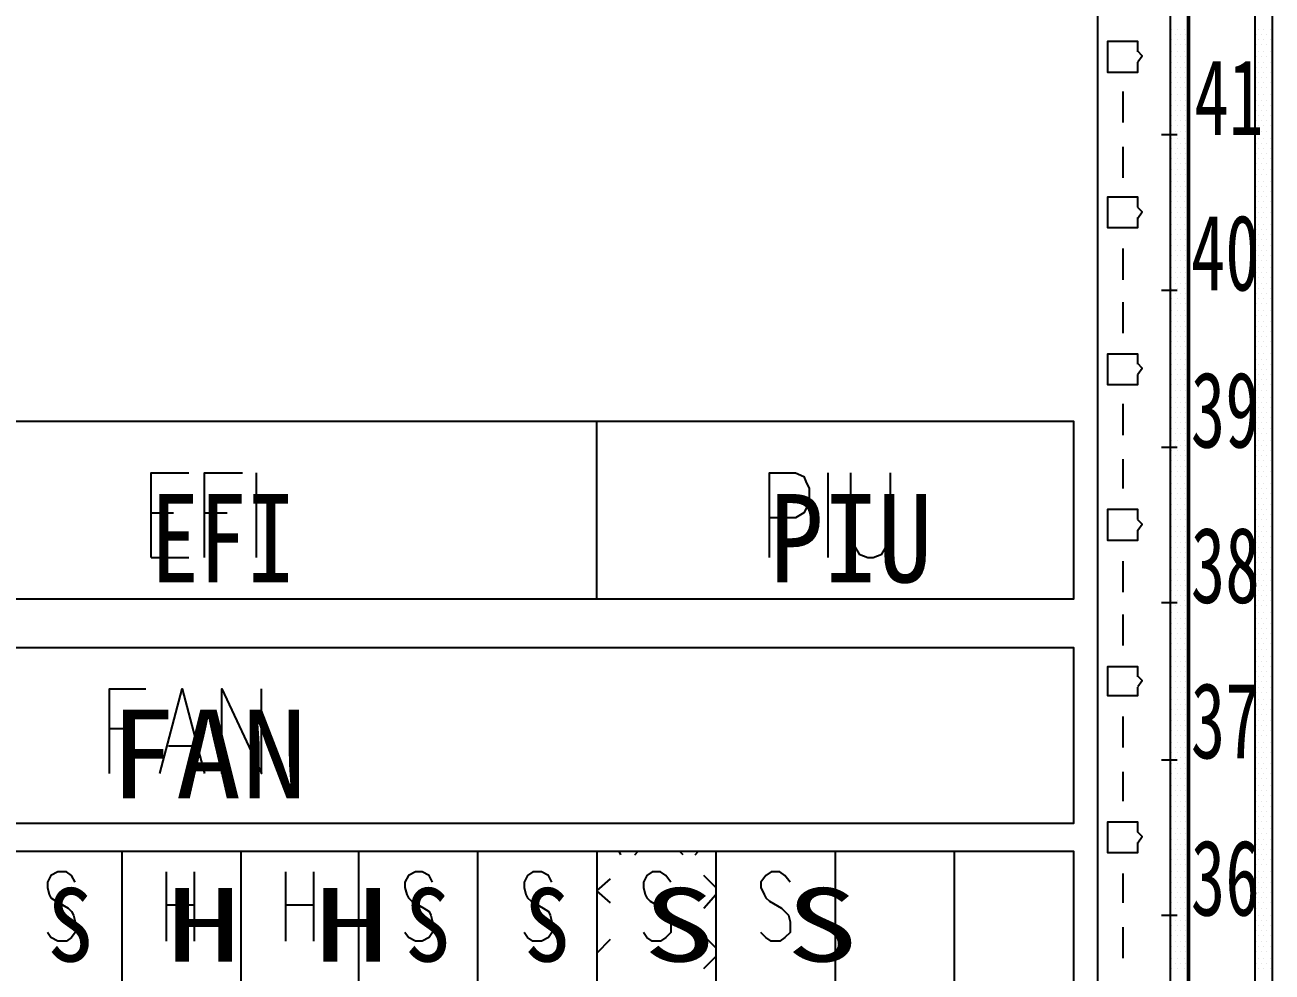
# Model space of a CAD drawing. Header units: metres. Extents: x 17 to 1264, y 17 to 859.
# Drawn here: x 190.1 to 294, y 594.7 to 673.7 of the extents above; entities that cross this region are included whole.
import ezdxf

# ---------------------------------------------------------------- set-up
doc = ezdxf.new("R2010")
doc.units = ezdxf.units.M
for name, color, linetype in [('LINES', 7, 'Continuous'), ('POLYLINES', 4, 'Continuous'), ('RECTS', 7, 'Continuous'), ('TEXTS', 3, 'Continuous')]:
    doc.layers.add(name, color=color, linetype=linetype)

msp = doc.modelspace()

# ---------------------------------------------------------------- linework, layer by layer
at = {"layer": 'LINES'}
for p, q in [((285.69, 673.34), (285.69, 673.34)), ((285.98, 672.91), (285.98, 672.91)), ((286.12, 673.34), (286.12, 673.34)), ((286.41, 672.91), (286.41, 672.91)), ((286.7, 673.34), (286.7, 673.34)), ((286.84, 672.91), (286.84, 672.91)), ((292.75, 672.91), (292.75, 672.91)), ((292.89, 673.34), (292.89, 673.34)), ((293.18, 672.91), (293.18, 672.91)), ((293.32, 673.34), (293.32, 673.34)), ((293.61, 672.91), (293.61, 672.91)), ((293.9, 673.34), (293.9, 673.34)), ((285.69, 672.48), (285.69, 672.48)), ((285.98, 672.05), (285.98, 672.05)), ((286.12, 672.48), (286.12, 672.48)), ((286.41, 672.05), (286.41, 672.05)), ((286.7, 672.48), (286.7, 672.48)), ((286.84, 672.05), (286.84, 672.05)), ((292.75, 672.05), (292.75, 672.05)), ((292.89, 672.48), (292.89, 672.48)), ((293.18, 672.05), (293.18, 672.05)), ((293.32, 672.48), (293.32, 672.48)), ((293.61, 672.05), (293.61, 672.05)), ((293.9, 672.48), (293.9, 672.48)), ((285.69, 671.47), (285.69, 671.47)), ((285.69, 670.61), (285.69, 670.61)), ((285.98, 671.04), (285.98, 671.04)), ((286.12, 671.47), (286.12, 671.47)), ((286.12, 670.61), (286.12, 670.61)), ((286.41, 671.04), (286.41, 671.04)), ((286.7, 671.47), (286.7, 671.47)), ((286.7, 670.61), (286.7, 670.61)), ((286.84, 671.04), (286.84, 671.04)), ((292.75, 671.04), (292.75, 671.04)), ((292.89, 671.47), (292.89, 671.47)), ((292.89, 670.61), (292.89, 670.61)), ((293.18, 671.04), (293.18, 671.04)), ((293.32, 671.47), (293.32, 671.47)), ((293.32, 670.61), (293.32, 670.61)), ((293.61, 671.04), (293.61, 671.04)), ((293.9, 671.47), (293.9, 671.47)), ((293.9, 670.61), (293.9, 670.61)), ((285.69, 669.74), (285.69, 669.74)), ((285.98, 670.18), (285.98, 670.18)), ((286.12, 669.74), (286.12, 669.74)), ((286.41, 670.18), (286.41, 670.18)), ((286.7, 669.74), (286.7, 669.74)), ((286.84, 670.18), (286.84, 670.18)), ((292.75, 670.18), (292.75, 670.18)), ((292.89, 669.74), (292.89, 669.74)), ((293.18, 670.18), (293.18, 670.18)), ((293.32, 669.74), (293.32, 669.74)), ((293.61, 670.18), (293.61, 670.18)), ((293.9, 669.74), (293.9, 669.74)), ((285.69, 668.88), (285.69, 668.88)), ((285.98, 669.31), (285.98, 669.31)), ((286.12, 668.88), (286.12, 668.88)), ((286.41, 669.31), (286.41, 669.31)), ((286.7, 668.88), (286.7, 668.88)), ((286.84, 669.31), (286.84, 669.31)), ((292.75, 669.31), (292.75, 669.31)), ((292.89, 668.88), (292.89, 668.88)), ((293.18, 669.31), (293.18, 669.31)), ((293.32, 668.88), (293.32, 668.88)), ((293.61, 669.31), (293.61, 669.31)), ((293.9, 668.88), (293.9, 668.88)), ((281.59, 668.16), (281.59, 665.57)), ((285.69, 667.87), (285.69, 667.87)), ((285.98, 668.45), (285.98, 668.45)), ((286.12, 667.87), (286.12, 667.87)), ((286.41, 668.45), (286.41, 668.45)), ((286.7, 667.87), (286.7, 667.87)), ((286.84, 668.45), (286.84, 668.45)), ((292.75, 668.45), (292.75, 668.45)), ((292.89, 667.87), (292.89, 667.87)), ((293.18, 668.45), (293.18, 668.45)), ((293.32, 667.87), (293.32, 667.87)), ((293.61, 668.45), (293.61, 668.45)), ((293.9, 667.87), (293.9, 667.87)), ((285.69, 667.01), (285.69, 667.01)), ((285.98, 667.44), (285.98, 667.44)), ((285.98, 666.58), (285.98, 666.58)), ((286.12, 667.01), (286.12, 667.01)), ((286.41, 667.44), (286.41, 667.44)), ((286.41, 666.58), (286.41, 666.58)), ((286.7, 667.01), (286.7, 667.01)), ((286.84, 667.44), (286.84, 667.44)), ((286.84, 666.58), (286.84, 666.58)), ((292.75, 667.44), (292.75, 667.44)), ((292.75, 666.58), (292.75, 666.58)), ((292.89, 667.01), (292.89, 667.01)), ((293.18, 667.44), (293.18, 667.44)), ((293.18, 666.58), (293.18, 666.58)), ((293.32, 667.01), (293.32, 667.01)), ((293.61, 667.44), (293.61, 667.44)), ((293.61, 666.58), (293.61, 666.58)), ((293.9, 667.01), (293.9, 667.01)), ((285.69, 666.14), (285.69, 666.14)), ((285.98, 665.71), (285.98, 665.71)), ((286.12, 666.14), (286.12, 666.14)), ((286.41, 665.71), (286.41, 665.71)), ((286.7, 666.14), (286.7, 666.14)), ((286.84, 665.71), (286.84, 665.71)), ((292.75, 665.71), (292.75, 665.71)), ((292.89, 666.14), (292.89, 666.14)), ((293.18, 665.71), (293.18, 665.71)), ((293.32, 666.14), (293.32, 666.14)), ((293.61, 665.71), (293.61, 665.71)), ((293.9, 666.14), (293.9, 666.14)), ((284.83, 664.56), (286.12, 664.56)), ((285.69, 665.28), (285.69, 665.28)), ((285.98, 664.85), (285.98, 664.85)), ((286.12, 665.28), (286.12, 665.28)), ((286.41, 664.85), (286.41, 664.85)), ((286.7, 665.28), (286.7, 665.28)), ((286.84, 664.85), (286.84, 664.85)), ((292.75, 664.85), (292.75, 664.85)), ((292.89, 665.28), (292.89, 665.28)), ((293.18, 664.85), (293.18, 664.85)), ((293.32, 665.28), (293.32, 665.28)), ((293.61, 664.85), (293.61, 664.85)), ((293.9, 665.28), (293.9, 665.28)), ((281.59, 663.55), (281.59, 660.96)), ((285.69, 664.27), (285.69, 664.27)), ((285.69, 663.41), (285.69, 663.41)), ((285.98, 663.84), (285.98, 663.84)), ((286.12, 664.27), (286.12, 664.27)), ((286.12, 663.41), (286.12, 663.41)), ((286.41, 663.84), (286.41, 663.84)), ((286.7, 664.27), (286.7, 664.27)), ((286.7, 663.41), (286.7, 663.41)), ((286.84, 663.84), (286.84, 663.84)), ((292.75, 663.84), (292.75, 663.84)), ((292.89, 664.27), (292.89, 664.27)), ((292.89, 663.41), (292.89, 663.41)), ((293.18, 663.84), (293.18, 663.84)), ((293.32, 664.27), (293.32, 664.27)), ((293.32, 663.41), (293.32, 663.41)), ((293.61, 663.84), (293.61, 663.84)), ((293.9, 664.27), (293.9, 664.27)), ((293.9, 663.41), (293.9, 663.41)), ((285.69, 662.54), (285.69, 662.54)), ((285.98, 662.98), (285.98, 662.98)), ((286.12, 662.54), (286.12, 662.54)), ((286.41, 662.98), (286.41, 662.98)), ((286.7, 662.54), (286.7, 662.54)), ((286.84, 662.98), (286.84, 662.98)), ((292.75, 662.98), (292.75, 662.98)), ((292.89, 662.54), (292.89, 662.54)), ((293.18, 662.98), (293.18, 662.98)), ((293.32, 662.54), (293.32, 662.54)), ((293.61, 662.98), (293.61, 662.98)), ((293.9, 662.54), (293.9, 662.54)), ((285.69, 661.68), (285.69, 661.68)), ((285.98, 662.11), (285.98, 662.11)), ((285.98, 661.25), (285.98, 661.25)), ((286.12, 661.68), (286.12, 661.68)), ((286.41, 662.11), (286.41, 662.11)), ((286.41, 661.25), (286.41, 661.25)), ((286.7, 661.68), (286.7, 661.68)), ((286.84, 662.11), (286.84, 662.11)), ((286.84, 661.25), (286.84, 661.25)), ((292.75, 662.11), (292.75, 662.11)), ((292.75, 661.25), (292.75, 661.25)), ((292.89, 661.68), (292.89, 661.68)), ((293.18, 662.11), (293.18, 662.11)), ((293.18, 661.25), (293.18, 661.25)), ((293.32, 661.68), (293.32, 661.68)), ((293.61, 662.11), (293.61, 662.11)), ((293.61, 661.25), (293.61, 661.25)), ((293.9, 661.68), (293.9, 661.68)), ((285.69, 660.67), (285.69, 660.67)), ((285.98, 660.24), (285.98, 660.24)), ((286.12, 660.67), (286.12, 660.67)), ((286.41, 660.24), (286.41, 660.24)), ((286.7, 660.67), (286.7, 660.67)), ((286.84, 660.24), (286.84, 660.24)), ((292.75, 660.24), (292.75, 660.24)), ((292.89, 660.67), (292.89, 660.67)), ((293.18, 660.24), (293.18, 660.24)), ((293.32, 660.67), (293.32, 660.67)), ((293.61, 660.24), (293.61, 660.24)), ((293.9, 660.67), (293.9, 660.67)), ((285.69, 659.81), (285.69, 659.81)), ((285.98, 659.38), (285.98, 659.38)), ((286.12, 659.81), (286.12, 659.81)), ((286.41, 659.38), (286.41, 659.38)), ((286.7, 659.81), (286.7, 659.81)), ((286.84, 659.38), (286.84, 659.38)), ((292.75, 659.38), (292.75, 659.38)), ((292.89, 659.81), (292.89, 659.81)), ((293.18, 659.38), (293.18, 659.38)), ((293.32, 659.81), (293.32, 659.81)), ((293.61, 659.38), (293.61, 659.38)), ((293.9, 659.81), (293.9, 659.81)), ((285.69, 658.94), (285.69, 658.94)), ((285.98, 658.51), (285.98, 658.51)), ((286.12, 658.94), (286.12, 658.94)), ((286.41, 658.51), (286.41, 658.51)), ((286.7, 658.94), (286.7, 658.94)), ((286.84, 658.51), (286.84, 658.51)), ((292.75, 658.51), (292.75, 658.51)), ((292.89, 658.94), (292.89, 658.94)), ((293.18, 658.51), (293.18, 658.51)), ((293.32, 658.94), (293.32, 658.94)), ((293.61, 658.51), (293.61, 658.51)), ((293.9, 658.94), (293.9, 658.94)), ((285.69, 658.08), (285.69, 658.08)), ((285.69, 657.07), (285.69, 657.07)), ((285.98, 657.65), (285.98, 657.65)), ((286.12, 658.08), (286.12, 658.08)), ((286.12, 657.07), (286.12, 657.07)), ((286.41, 657.65), (286.41, 657.65)), ((286.7, 658.08), (286.7, 658.08)), ((286.7, 657.07), (286.7, 657.07)), ((286.84, 657.65), (286.84, 657.65)), ((292.75, 657.65), (292.75, 657.65)), ((292.89, 658.08), (292.89, 658.08)), ((292.89, 657.07), (292.89, 657.07)), ((293.18, 657.65), (293.18, 657.65)), ((293.32, 658.08), (293.32, 658.08)), ((293.32, 657.07), (293.32, 657.07)), ((293.61, 657.65), (293.61, 657.65)), ((293.9, 658.08), (293.9, 658.08)), ((293.9, 657.07), (293.9, 657.07)), ((285.69, 656.21), (285.69, 656.21)), ((285.98, 656.64), (285.98, 656.64)), ((286.12, 656.21), (286.12, 656.21)), ((286.41, 656.64), (286.41, 656.64)), ((286.7, 656.21), (286.7, 656.21)), ((286.84, 656.64), (286.84, 656.64)), ((292.75, 656.64), (292.75, 656.64)), ((292.89, 656.21), (292.89, 656.21)), ((293.18, 656.64), (293.18, 656.64)), ((293.32, 656.21), (293.32, 656.21)), ((293.61, 656.64), (293.61, 656.64)), ((293.9, 656.21), (293.9, 656.21)), ((281.59, 655.06), (281.59, 652.46)), ((285.69, 655.34), (285.69, 655.34)), ((285.98, 655.78), (285.98, 655.78)), ((286.12, 655.34), (286.12, 655.34)), ((286.41, 655.78), (286.41, 655.78)), ((286.7, 655.34), (286.7, 655.34)), ((286.84, 655.78), (286.84, 655.78)), ((292.75, 655.78), (292.75, 655.78)), ((292.89, 655.34), (292.89, 655.34)), ((293.18, 655.78), (293.18, 655.78)), ((293.32, 655.34), (293.32, 655.34)), ((293.61, 655.78), (293.61, 655.78)), ((293.9, 655.34), (293.9, 655.34)), ((285.69, 654.48), (285.69, 654.48)), ((285.98, 654.91), (285.98, 654.91)), ((285.98, 654.05), (285.98, 654.05)), ((286.12, 654.48), (286.12, 654.48)), ((286.41, 654.91), (286.41, 654.91)), ((286.41, 654.05), (286.41, 654.05)), ((286.7, 654.48), (286.7, 654.48)), ((286.84, 654.91), (286.84, 654.91)), ((286.84, 654.05), (286.84, 654.05)), ((292.75, 654.91), (292.75, 654.91)), ((292.75, 654.05), (292.75, 654.05)), ((292.89, 654.48), (292.89, 654.48)), ((293.18, 654.91), (293.18, 654.91)), ((293.18, 654.05), (293.18, 654.05)), ((293.32, 654.48), (293.32, 654.48)), ((293.61, 654.91), (293.61, 654.91)), ((293.61, 654.05), (293.61, 654.05)), ((293.9, 654.48), (293.9, 654.48)), ((285.69, 653.47), (285.69, 653.47)), ((285.98, 653.04), (285.98, 653.04)), ((286.12, 653.47), (286.12, 653.47)), ((286.41, 653.04), (286.41, 653.04)), ((286.7, 653.47), (286.7, 653.47)), ((286.84, 653.04), (286.84, 653.04)), ((292.75, 653.04), (292.75, 653.04)), ((292.89, 653.47), (292.89, 653.47)), ((293.18, 653.04), (293.18, 653.04)), ((293.32, 653.47), (293.32, 653.47)), ((293.61, 653.04), (293.61, 653.04)), ((293.9, 653.47), (293.9, 653.47)), ((285.69, 652.61), (285.69, 652.61)), ((285.98, 652.18), (285.98, 652.18)), ((286.12, 652.61), (286.12, 652.61)), ((286.41, 652.18), (286.41, 652.18)), ((286.7, 652.61), (286.7, 652.61)), ((286.84, 652.18), (286.84, 652.18)), ((292.75, 652.18), (292.75, 652.18)), ((292.89, 652.61), (292.89, 652.61)), ((293.18, 652.18), (293.18, 652.18)), ((293.32, 652.61), (293.32, 652.61)), ((293.61, 652.18), (293.61, 652.18)), ((293.9, 652.61), (293.9, 652.61)), ((284.83, 651.6), (286.12, 651.6)), ((285.69, 651.74), (285.69, 651.74)), ((285.69, 650.88), (285.69, 650.88)), ((285.98, 651.31), (285.98, 651.31)), ((286.12, 651.74), (286.12, 651.74)), ((286.12, 650.88), (286.12, 650.88)), ((286.41, 651.31), (286.41, 651.31)), ((286.7, 651.74), (286.7, 651.74)), ((286.7, 650.88), (286.7, 650.88)), ((286.84, 651.31), (286.84, 651.31)), ((292.75, 651.31), (292.75, 651.31)), ((292.89, 651.74), (292.89, 651.74)), ((292.89, 650.88), (292.89, 650.88)), ((293.18, 651.31), (293.18, 651.31)), ((293.32, 651.74), (293.32, 651.74)), ((293.32, 650.88), (293.32, 650.88)), ((293.61, 651.31), (293.61, 651.31)), ((293.9, 651.74), (293.9, 651.74)), ((293.9, 650.88), (293.9, 650.88)), ((281.59, 650.59), (281.59, 648)), ((285.69, 649.87), (285.69, 649.87)), ((285.98, 650.45), (285.98, 650.45)), ((286.12, 649.87), (286.12, 649.87)), ((286.41, 650.45), (286.41, 650.45)), ((286.7, 649.87), (286.7, 649.87)), ((286.84, 650.45), (286.84, 650.45)), ((292.75, 650.45), (292.75, 650.45)), ((292.89, 649.87), (292.89, 649.87)), ((293.18, 650.45), (293.18, 650.45)), ((293.32, 649.87), (293.32, 649.87)), ((293.61, 650.45), (293.61, 650.45)), ((293.9, 649.87), (293.9, 649.87)), ((285.69, 649.01), (285.69, 649.01)), ((285.98, 649.44), (285.98, 649.44)), ((286.12, 649.01), (286.12, 649.01)), ((286.41, 649.44), (286.41, 649.44)), ((286.7, 649.01), (286.7, 649.01)), ((286.84, 649.44), (286.84, 649.44)), ((292.75, 649.44), (292.75, 649.44)), ((292.89, 649.01), (292.89, 649.01)), ((293.18, 649.44), (293.18, 649.44)), ((293.32, 649.01), (293.32, 649.01)), ((293.61, 649.44), (293.61, 649.44)), ((293.9, 649.01), (293.9, 649.01)), ((285.69, 648.14), (285.69, 648.14)), ((285.98, 648.58), (285.98, 648.58)), ((285.98, 647.71), (285.98, 647.71)), ((286.12, 648.14), (286.12, 648.14)), ((286.41, 648.58), (286.41, 648.58)), ((286.41, 647.71), (286.41, 647.71)), ((286.7, 648.14), (286.7, 648.14)), ((286.84, 648.58), (286.84, 648.58)), ((286.84, 647.71), (286.84, 647.71)), ((292.75, 648.58), (292.75, 648.58)), ((292.75, 647.71), (292.75, 647.71)), ((292.89, 648.14), (292.89, 648.14)), ((293.18, 648.58), (293.18, 648.58)), ((293.18, 647.71), (293.18, 647.71)), ((293.32, 648.14), (293.32, 648.14)), ((293.61, 648.58), (293.61, 648.58)), ((293.61, 647.71), (293.61, 647.71)), ((293.9, 648.14), (293.9, 648.14)), ((285.69, 647.28), (285.69, 647.28)), ((285.98, 646.85), (285.98, 646.85)), ((286.12, 647.28), (286.12, 647.28)), ((286.41, 646.85), (286.41, 646.85)), ((286.7, 647.28), (286.7, 647.28)), ((286.84, 646.85), (286.84, 646.85)), ((292.75, 646.85), (292.75, 646.85)), ((292.89, 647.28), (292.89, 647.28)), ((293.18, 646.85), (293.18, 646.85)), ((293.32, 647.28), (293.32, 647.28)), ((293.61, 646.85), (293.61, 646.85)), ((293.9, 647.28), (293.9, 647.28)), ((285.69, 646.27), (285.69, 646.27)), ((285.98, 645.84), (285.98, 645.84)), ((286.12, 646.27), (286.12, 646.27)), ((286.41, 645.84), (286.41, 645.84)), ((286.7, 646.27), (286.7, 646.27)), ((286.84, 645.84), (286.84, 645.84)), ((292.75, 645.84), (292.75, 645.84)), ((292.89, 646.27), (292.89, 646.27)), ((293.18, 645.84), (293.18, 645.84)), ((293.32, 646.27), (293.32, 646.27)), ((293.61, 645.84), (293.61, 645.84)), ((293.9, 646.27), (293.9, 646.27)), ((285.69, 645.41), (285.69, 645.41)), ((285.98, 644.98), (285.98, 644.98)), ((286.12, 645.41), (286.12, 645.41)), ((286.41, 644.98), (286.41, 644.98)), ((286.7, 645.41), (286.7, 645.41)), ((286.84, 644.98), (286.84, 644.98)), ((292.75, 644.98), (292.75, 644.98)), ((292.89, 645.41), (292.89, 645.41)), ((293.18, 644.98), (293.18, 644.98)), ((293.32, 645.41), (293.32, 645.41)), ((293.61, 644.98), (293.61, 644.98)), ((293.9, 645.41), (293.9, 645.41)), ((285.69, 644.54), (285.69, 644.54)), ((285.69, 643.68), (285.69, 643.68)), ((285.98, 644.11), (285.98, 644.11)), ((286.12, 644.54), (286.12, 644.54)), ((286.12, 643.68), (286.12, 643.68)), ((286.41, 644.11), (286.41, 644.11)), ((286.7, 644.54), (286.7, 644.54)), ((286.7, 643.68), (286.7, 643.68)), ((286.84, 644.11), (286.84, 644.11)), ((292.75, 644.11), (292.75, 644.11)), ((292.89, 644.54), (292.89, 644.54)), ((292.89, 643.68), (292.89, 643.68)), ((293.18, 644.11), (293.18, 644.11)), ((293.32, 644.54), (293.32, 644.54)), ((293.32, 643.68), (293.32, 643.68)), ((293.61, 644.11), (293.61, 644.11)), ((293.9, 644.54), (293.9, 644.54)), ((293.9, 643.68), (293.9, 643.68)), ((285.69, 642.67), (285.69, 642.67)), ((285.98, 643.25), (285.98, 643.25)), ((286.12, 642.67), (286.12, 642.67)), ((286.41, 643.25), (286.41, 643.25)), ((286.7, 642.67), (286.7, 642.67)), ((286.84, 643.25), (286.84, 643.25)), ((292.75, 643.25), (292.75, 643.25)), ((292.89, 642.67), (292.89, 642.67)), ((293.18, 643.25), (293.18, 643.25)), ((293.32, 642.67), (293.32, 642.67)), ((293.61, 643.25), (293.61, 643.25)), ((293.9, 642.67), (293.9, 642.67)), ((281.59, 642.1), (281.59, 639.5)), ((285.69, 641.81), (285.69, 641.81)), ((285.98, 642.24), (285.98, 642.24)), ((286.12, 641.81), (286.12, 641.81)), ((286.41, 642.24), (286.41, 642.24)), ((286.7, 641.81), (286.7, 641.81)), ((286.84, 642.24), (286.84, 642.24)), ((292.75, 642.24), (292.75, 642.24)), ((292.89, 641.81), (292.89, 641.81)), ((293.18, 642.24), (293.18, 642.24)), ((293.32, 641.81), (293.32, 641.81)), ((293.61, 642.24), (293.61, 642.24)), ((293.9, 641.81), (293.9, 641.81)), ((237.74, 625.82), (237.74, 640.66)), ((285.69, 640.94), (285.69, 640.94)), ((285.98, 641.38), (285.98, 641.38)), ((285.98, 640.51), (285.98, 640.51)), ((286.12, 640.94), (286.12, 640.94)), ((286.41, 641.38), (286.41, 641.38)), ((286.41, 640.51), (286.41, 640.51)), ((286.7, 640.94), (286.7, 640.94)), ((286.84, 641.38), (286.84, 641.38)), ((286.84, 640.51), (286.84, 640.51)), ((292.75, 641.38), (292.75, 641.38)), ((292.75, 640.51), (292.75, 640.51)), ((292.89, 640.94), (292.89, 640.94)), ((293.18, 641.38), (293.18, 641.38)), ((293.18, 640.51), (293.18, 640.51)), ((293.32, 640.94), (293.32, 640.94)), ((293.61, 641.38), (293.61, 641.38)), ((293.61, 640.51), (293.61, 640.51)), ((293.9, 640.94), (293.9, 640.94)), ((285.69, 640.08), (285.69, 640.08)), ((285.98, 639.65), (285.98, 639.65)), ((286.12, 640.08), (286.12, 640.08)), ((286.41, 639.65), (286.41, 639.65)), ((286.7, 640.08), (286.7, 640.08)), ((286.84, 639.65), (286.84, 639.65)), ((292.75, 639.65), (292.75, 639.65)), ((292.89, 640.08), (292.89, 640.08)), ((293.18, 639.65), (293.18, 639.65)), ((293.32, 640.08), (293.32, 640.08)), ((293.61, 639.65), (293.61, 639.65)), ((293.9, 640.08), (293.9, 640.08)), ((284.83, 638.5), (286.12, 638.5)), ((285.69, 639.07), (285.69, 639.07)), ((285.98, 638.64), (285.98, 638.64)), ((286.12, 639.07), (286.12, 639.07)), ((286.41, 638.64), (286.41, 638.64)), ((286.7, 639.07), (286.7, 639.07)), ((286.84, 638.64), (286.84, 638.64)), ((292.75, 638.64), (292.75, 638.64)), ((292.89, 639.07), (292.89, 639.07)), ((293.18, 638.64), (293.18, 638.64)), ((293.32, 639.07), (293.32, 639.07)), ((293.61, 638.64), (293.61, 638.64)), ((293.9, 639.07), (293.9, 639.07)), ((281.59, 637.49), (281.59, 635.04)), ((285.69, 638.21), (285.69, 638.21)), ((285.69, 637.34), (285.69, 637.34)), ((285.98, 637.78), (285.98, 637.78)), ((286.12, 638.21), (286.12, 638.21)), ((286.12, 637.34), (286.12, 637.34)), ((286.41, 637.78), (286.41, 637.78)), ((286.7, 638.21), (286.7, 638.21)), ((286.7, 637.34), (286.7, 637.34)), ((286.84, 637.78), (286.84, 637.78)), ((292.75, 637.78), (292.75, 637.78)), ((292.89, 638.21), (292.89, 638.21)), ((292.89, 637.34), (292.89, 637.34)), ((293.18, 637.78), (293.18, 637.78)), ((293.32, 638.21), (293.32, 638.21)), ((293.32, 637.34), (293.32, 637.34)), ((293.61, 637.78), (293.61, 637.78)), ((293.9, 638.21), (293.9, 638.21)), ((293.9, 637.34), (293.9, 637.34)), ((209.37, 629.28), (209.37, 636.34)), ((257.03, 629.28), (257.03, 636.34)), ((285.69, 636.48), (285.69, 636.48)), ((285.98, 636.91), (285.98, 636.91)), ((286.12, 636.48), (286.12, 636.48)), ((286.41, 636.91), (286.41, 636.91)), ((286.7, 636.48), (286.7, 636.48)), ((286.84, 636.91), (286.84, 636.91)), ((292.75, 636.91), (292.75, 636.91)), ((292.89, 636.48), (292.89, 636.48)), ((293.18, 636.91), (293.18, 636.91)), ((293.32, 636.48), (293.32, 636.48)), ((293.61, 636.91), (293.61, 636.91)), ((293.9, 636.48), (293.9, 636.48)), ((285.69, 635.47), (285.69, 635.47)), ((285.98, 636.05), (285.98, 636.05)), ((286.12, 635.47), (286.12, 635.47)), ((286.41, 636.05), (286.41, 636.05)), ((286.7, 635.47), (286.7, 635.47)), ((286.84, 636.05), (286.84, 636.05)), ((292.75, 636.05), (292.75, 636.05)), ((292.89, 635.47), (292.89, 635.47)), ((293.18, 636.05), (293.18, 636.05)), ((293.32, 635.47), (293.32, 635.47)), ((293.61, 636.05), (293.61, 636.05)), ((293.9, 635.47), (293.9, 635.47)), ((285.69, 634.61), (285.69, 634.61)), ((285.98, 635.04), (285.98, 635.04)), ((286.12, 634.61), (286.12, 634.61)), ((286.41, 635.04), (286.41, 635.04)), ((286.7, 634.61), (286.7, 634.61)), ((286.84, 635.04), (286.84, 635.04)), ((292.75, 635.04), (292.75, 635.04)), ((292.89, 634.61), (292.89, 634.61)), ((293.18, 635.04), (293.18, 635.04)), ((293.32, 634.61), (293.32, 634.61)), ((293.61, 635.04), (293.61, 635.04)), ((293.9, 634.61), (293.9, 634.61)), ((285.69, 633.74), (285.69, 633.74)), ((285.98, 634.18), (285.98, 634.18)), ((285.98, 633.31), (285.98, 633.31)), ((286.12, 633.74), (286.12, 633.74)), ((286.41, 634.18), (286.41, 634.18)), ((286.41, 633.31), (286.41, 633.31)), ((286.7, 633.74), (286.7, 633.74)), ((286.84, 634.18), (286.84, 634.18)), ((286.84, 633.31), (286.84, 633.31)), ((292.75, 634.18), (292.75, 634.18)), ((292.75, 633.31), (292.75, 633.31)), ((292.89, 633.74), (292.89, 633.74)), ((293.18, 634.18), (293.18, 634.18)), ((293.18, 633.31), (293.18, 633.31)), ((293.32, 633.74), (293.32, 633.74)), ((293.61, 634.18), (293.61, 634.18)), ((293.61, 633.31), (293.61, 633.31)), ((293.9, 633.74), (293.9, 633.74)), ((200.59, 633.02), (202.46, 633.02)), ((205.05, 633.02), (206.92, 633.02)), ((285.69, 632.88), (285.69, 632.88)), ((285.98, 632.45), (285.98, 632.45)), ((286.12, 632.88), (286.12, 632.88)), ((286.41, 632.45), (286.41, 632.45)), ((286.7, 632.88), (286.7, 632.88)), ((286.84, 632.45), (286.84, 632.45)), ((292.75, 632.45), (292.75, 632.45)), ((292.89, 632.88), (292.89, 632.88)), ((293.18, 632.45), (293.18, 632.45)), ((293.32, 632.88), (293.32, 632.88)), ((293.61, 632.45), (293.61, 632.45)), ((293.9, 632.88), (293.9, 632.88)), ((285.69, 631.87), (285.69, 631.87)), ((285.98, 631.44), (285.98, 631.44)), ((286.12, 631.87), (286.12, 631.87)), ((286.41, 631.44), (286.41, 631.44)), ((286.7, 631.87), (286.7, 631.87)), ((286.84, 631.44), (286.84, 631.44)), ((292.75, 631.44), (292.75, 631.44)), ((292.89, 631.87), (292.89, 631.87)), ((293.18, 631.44), (293.18, 631.44)), ((293.32, 631.87), (293.32, 631.87)), ((293.61, 631.44), (293.61, 631.44)), ((293.9, 631.87), (293.9, 631.87)), ((285.69, 631.01), (285.69, 631.01)), ((285.69, 630.14), (285.69, 630.14)), ((285.98, 630.58), (285.98, 630.58)), ((286.12, 631.01), (286.12, 631.01)), ((286.12, 630.14), (286.12, 630.14)), ((286.41, 630.58), (286.41, 630.58)), ((286.7, 631.01), (286.7, 631.01)), ((286.7, 630.14), (286.7, 630.14)), ((286.84, 630.58), (286.84, 630.58)), ((292.75, 630.58), (292.75, 630.58)), ((292.89, 631.01), (292.89, 631.01)), ((292.89, 630.14), (292.89, 630.14)), ((293.18, 630.58), (293.18, 630.58)), ((293.32, 631.01), (293.32, 631.01)), ((293.32, 630.14), (293.32, 630.14)), ((293.61, 630.58), (293.61, 630.58)), ((293.9, 631.01), (293.9, 631.01)), ((293.9, 630.14), (293.9, 630.14)), ((200.59, 629.28), (203.75, 629.28)), ((281.59, 628.99), (281.59, 626.4)), ((285.69, 629.28), (285.69, 629.28)), ((285.98, 629.71), (285.98, 629.71)), ((286.12, 629.28), (286.12, 629.28)), ((286.41, 629.71), (286.41, 629.71)), ((286.7, 629.28), (286.7, 629.28)), ((286.84, 629.71), (286.84, 629.71)), ((292.75, 629.71), (292.75, 629.71)), ((292.89, 629.28), (292.89, 629.28)), ((293.18, 629.71), (293.18, 629.71)), ((293.32, 629.28), (293.32, 629.28)), ((293.61, 629.71), (293.61, 629.71)), ((293.9, 629.28), (293.9, 629.28)), ((285.69, 628.27), (285.69, 628.27)), ((285.98, 628.85), (285.98, 628.85)), ((286.12, 628.27), (286.12, 628.27)), ((286.41, 628.85), (286.41, 628.85)), ((286.7, 628.27), (286.7, 628.27)), ((286.84, 628.85), (286.84, 628.85)), ((292.75, 628.85), (292.75, 628.85)), ((292.89, 628.27), (292.89, 628.27)), ((293.18, 628.85), (293.18, 628.85)), ((293.32, 628.27), (293.32, 628.27)), ((293.61, 628.85), (293.61, 628.85)), ((293.9, 628.27), (293.9, 628.27)), ((285.69, 627.41), (285.69, 627.41)), ((285.98, 627.84), (285.98, 627.84)), ((285.98, 626.98), (285.98, 626.98)), ((286.12, 627.41), (286.12, 627.41)), ((286.41, 627.84), (286.41, 627.84)), ((286.41, 626.98), (286.41, 626.98)), ((286.7, 627.41), (286.7, 627.41)), ((286.84, 627.84), (286.84, 627.84)), ((286.84, 626.98), (286.84, 626.98)), ((292.75, 627.84), (292.75, 627.84)), ((292.75, 626.98), (292.75, 626.98)), ((292.89, 627.41), (292.89, 627.41)), ((293.18, 627.84), (293.18, 627.84)), ((293.18, 626.98), (293.18, 626.98)), ((293.32, 627.41), (293.32, 627.41)), ((293.61, 627.84), (293.61, 627.84)), ((293.61, 626.98), (293.61, 626.98)), ((293.9, 627.41), (293.9, 627.41)), ((285.69, 626.54), (285.69, 626.54)), ((285.98, 626.11), (285.98, 626.11)), ((286.12, 626.54), (286.12, 626.54)), ((286.41, 626.11), (286.41, 626.11)), ((286.7, 626.54), (286.7, 626.54)), ((286.84, 626.11), (286.84, 626.11)), ((292.75, 626.11), (292.75, 626.11)), ((292.89, 626.54), (292.89, 626.54)), ((293.18, 626.11), (293.18, 626.11)), ((293.32, 626.54), (293.32, 626.54)), ((293.61, 626.11), (293.61, 626.11)), ((293.9, 626.54), (293.9, 626.54)), ((284.83, 625.54), (286.12, 625.54)), ((285.69, 625.68), (285.69, 625.68)), ((285.98, 625.25), (285.98, 625.25)), ((286.12, 625.68), (286.12, 625.68)), ((286.41, 625.25), (286.41, 625.25)), ((286.7, 625.68), (286.7, 625.68)), ((286.84, 625.25), (286.84, 625.25)), ((292.75, 625.25), (292.75, 625.25)), ((292.89, 625.68), (292.89, 625.68)), ((293.18, 625.25), (293.18, 625.25)), ((293.32, 625.68), (293.32, 625.68)), ((293.61, 625.25), (293.61, 625.25)), ((293.9, 625.68), (293.9, 625.68)), ((281.59, 624.53), (281.59, 621.94)), ((285.69, 624.67), (285.69, 624.67)), ((285.69, 623.81), (285.69, 623.81)), ((285.98, 624.24), (285.98, 624.24)), ((286.12, 624.67), (286.12, 624.67)), ((286.12, 623.81), (286.12, 623.81)), ((286.41, 624.24), (286.41, 624.24)), ((286.7, 624.67), (286.7, 624.67)), ((286.7, 623.81), (286.7, 623.81)), ((286.84, 624.24), (286.84, 624.24)), ((292.75, 624.24), (292.75, 624.24)), ((292.89, 624.67), (292.89, 624.67)), ((292.89, 623.81), (292.89, 623.81)), ((293.18, 624.24), (293.18, 624.24)), ((293.32, 624.67), (293.32, 624.67)), ((293.32, 623.81), (293.32, 623.81)), ((293.61, 624.24), (293.61, 624.24)), ((293.9, 624.67), (293.9, 624.67)), ((293.9, 623.81), (293.9, 623.81)), ((285.69, 622.94), (285.69, 622.94)), ((285.98, 623.38), (285.98, 623.38)), ((286.12, 622.94), (286.12, 622.94)), ((286.41, 623.38), (286.41, 623.38)), ((286.7, 622.94), (286.7, 622.94)), ((286.84, 623.38), (286.84, 623.38)), ((292.75, 623.38), (292.75, 623.38)), ((292.89, 622.94), (292.89, 622.94)), ((293.18, 623.38), (293.18, 623.38)), ((293.32, 622.94), (293.32, 622.94)), ((293.61, 623.38), (293.61, 623.38)), ((293.9, 622.94), (293.9, 622.94)), ((285.69, 622.08), (285.69, 622.08)), ((285.98, 622.51), (285.98, 622.51)), ((286.12, 622.08), (286.12, 622.08)), ((286.41, 622.51), (286.41, 622.51)), ((286.7, 622.08), (286.7, 622.08)), ((286.84, 622.51), (286.84, 622.51)), ((292.75, 622.51), (292.75, 622.51)), ((292.89, 622.08), (292.89, 622.08)), ((293.18, 622.51), (293.18, 622.51)), ((293.32, 622.08), (293.32, 622.08)), ((293.61, 622.51), (293.61, 622.51)), ((293.9, 622.08), (293.9, 622.08)), ((285.69, 621.07), (285.69, 621.07)), ((285.98, 621.65), (285.98, 621.65)), ((286.12, 621.07), (286.12, 621.07)), ((286.41, 621.65), (286.41, 621.65)), ((286.7, 621.07), (286.7, 621.07)), ((286.84, 621.65), (286.84, 621.65)), ((292.75, 621.65), (292.75, 621.65)), ((292.89, 621.07), (292.89, 621.07)), ((293.18, 621.65), (293.18, 621.65)), ((293.32, 621.07), (293.32, 621.07)), ((293.61, 621.65), (293.61, 621.65)), ((293.9, 621.07), (293.9, 621.07)), ((285.69, 620.21), (285.69, 620.21)), ((285.98, 620.64), (285.98, 620.64)), ((285.98, 619.78), (285.98, 619.78)), ((286.12, 620.21), (286.12, 620.21)), ((286.41, 620.64), (286.41, 620.64)), ((286.41, 619.78), (286.41, 619.78)), ((286.7, 620.21), (286.7, 620.21)), ((286.84, 620.64), (286.84, 620.64)), ((286.84, 619.78), (286.84, 619.78)), ((292.75, 620.64), (292.75, 620.64)), ((292.75, 619.78), (292.75, 619.78)), ((292.89, 620.21), (292.89, 620.21)), ((293.18, 620.64), (293.18, 620.64)), ((293.18, 619.78), (293.18, 619.78)), ((293.32, 620.21), (293.32, 620.21)), ((293.61, 620.64), (293.61, 620.64)), ((293.61, 619.78), (293.61, 619.78)), ((293.9, 620.21), (293.9, 620.21)), ((285.69, 619.34), (285.69, 619.34)), ((285.98, 618.91), (285.98, 618.91)), ((286.12, 619.34), (286.12, 619.34)), ((286.41, 618.91), (286.41, 618.91)), ((286.7, 619.34), (286.7, 619.34)), ((286.84, 618.91), (286.84, 618.91)), ((292.75, 618.91), (292.75, 618.91)), ((292.89, 619.34), (292.89, 619.34)), ((293.18, 618.91), (293.18, 618.91)), ((293.32, 619.34), (293.32, 619.34)), ((293.61, 618.91), (293.61, 618.91)), ((293.9, 619.34), (293.9, 619.34)), ((285.69, 618.48), (285.69, 618.48)), ((285.98, 618.05), (285.98, 618.05)), ((286.12, 618.48), (286.12, 618.48)), ((286.41, 618.05), (286.41, 618.05)), ((286.7, 618.48), (286.7, 618.48)), ((286.84, 618.05), (286.84, 618.05)), ((292.75, 618.05), (292.75, 618.05)), ((292.89, 618.48), (292.89, 618.48)), ((293.18, 618.05), (293.18, 618.05)), ((293.32, 618.48), (293.32, 618.48)), ((293.61, 618.05), (293.61, 618.05)), ((293.9, 618.48), (293.9, 618.48)), ((285.69, 617.47), (285.69, 617.47)), ((285.69, 616.61), (285.69, 616.61)), ((285.98, 617.04), (285.98, 617.04)), ((286.12, 617.47), (286.12, 617.47)), ((286.12, 616.61), (286.12, 616.61)), ((286.41, 617.04), (286.41, 617.04)), ((286.7, 617.47), (286.7, 617.47)), ((286.7, 616.61), (286.7, 616.61)), ((286.84, 617.04), (286.84, 617.04)), ((292.75, 617.04), (292.75, 617.04)), ((292.89, 617.47), (292.89, 617.47)), ((292.89, 616.61), (292.89, 616.61)), ((293.18, 617.04), (293.18, 617.04)), ((293.32, 617.47), (293.32, 617.47)), ((293.32, 616.61), (293.32, 616.61)), ((293.61, 617.04), (293.61, 617.04)), ((293.9, 617.47), (293.9, 617.47)), ((293.9, 616.61), (293.9, 616.61)), ((281.59, 616.03), (281.59, 613.44)), ((285.69, 615.74), (285.69, 615.74)), ((285.98, 616.18), (285.98, 616.18)), ((286.12, 615.74), (286.12, 615.74)), ((286.41, 616.18), (286.41, 616.18)), ((286.7, 615.74), (286.7, 615.74)), ((286.84, 616.18), (286.84, 616.18)), ((292.75, 616.18), (292.75, 616.18)), ((292.89, 615.74), (292.89, 615.74)), ((293.18, 616.18), (293.18, 616.18)), ((293.32, 615.74), (293.32, 615.74)), ((293.61, 616.18), (293.61, 616.18)), ((293.9, 615.74), (293.9, 615.74)), ((197.13, 615.02), (199, 615.02)), ((285.69, 614.88), (285.69, 614.88)), ((285.98, 615.31), (285.98, 615.31)), ((285.98, 614.45), (285.98, 614.45)), ((286.12, 614.88), (286.12, 614.88)), ((286.41, 615.31), (286.41, 615.31)), ((286.41, 614.45), (286.41, 614.45)), ((286.7, 614.88), (286.7, 614.88)), ((286.84, 615.31), (286.84, 615.31)), ((286.84, 614.45), (286.84, 614.45)), ((292.75, 615.31), (292.75, 615.31)), ((292.75, 614.45), (292.75, 614.45)), ((292.89, 614.88), (292.89, 614.88)), ((293.18, 615.31), (293.18, 615.31)), ((293.18, 614.45), (293.18, 614.45)), ((293.32, 614.88), (293.32, 614.88)), ((293.61, 615.31), (293.61, 615.31)), ((293.61, 614.45), (293.61, 614.45)), ((293.9, 614.88), (293.9, 614.88)), ((202.03, 613.58), (204.33, 613.58)), ((285.69, 613.87), (285.69, 613.87)), ((285.98, 613.44), (285.98, 613.44)), ((286.12, 613.87), (286.12, 613.87)), ((286.41, 613.44), (286.41, 613.44)), ((286.7, 613.87), (286.7, 613.87)), ((286.84, 613.44), (286.84, 613.44)), ((292.75, 613.44), (292.75, 613.44)), ((292.89, 613.87), (292.89, 613.87)), ((293.18, 613.44), (293.18, 613.44)), ((293.32, 613.87), (293.32, 613.87)), ((293.61, 613.44), (293.61, 613.44)), ((293.9, 613.87), (293.9, 613.87)), ((284.83, 612.43), (286.12, 612.43)), ((285.69, 613.01), (285.69, 613.01)), ((285.98, 612.58), (285.98, 612.58)), ((286.12, 613.01), (286.12, 613.01)), ((286.41, 612.58), (286.41, 612.58)), ((286.7, 613.01), (286.7, 613.01)), ((286.84, 612.58), (286.84, 612.58)), ((292.75, 612.58), (292.75, 612.58)), ((292.89, 613.01), (292.89, 613.01)), ((293.18, 612.58), (293.18, 612.58)), ((293.32, 613.01), (293.32, 613.01)), ((293.61, 612.58), (293.61, 612.58)), ((293.9, 613.01), (293.9, 613.01)), ((281.59, 611.42), (281.59, 608.98)), ((285.69, 612.14), (285.69, 612.14)), ((285.98, 611.71), (285.98, 611.71)), ((286.12, 612.14), (286.12, 612.14)), ((286.41, 611.71), (286.41, 611.71)), ((286.7, 612.14), (286.7, 612.14)), ((286.84, 611.71), (286.84, 611.71)), ((292.75, 611.71), (292.75, 611.71)), ((292.89, 612.14), (292.89, 612.14)), ((293.18, 611.71), (293.18, 611.71)), ((293.32, 612.14), (293.32, 612.14)), ((293.61, 611.71), (293.61, 611.71)), ((293.9, 612.14), (293.9, 612.14)), ((285.69, 611.28), (285.69, 611.28)), ((285.98, 610.85), (285.98, 610.85)), ((286.12, 611.28), (286.12, 611.28)), ((286.41, 610.85), (286.41, 610.85)), ((286.7, 611.28), (286.7, 611.28)), ((286.84, 610.85), (286.84, 610.85)), ((292.75, 610.85), (292.75, 610.85)), ((292.89, 611.28), (292.89, 611.28)), ((293.18, 610.85), (293.18, 610.85)), ((293.32, 611.28), (293.32, 611.28)), ((293.61, 610.85), (293.61, 610.85)), ((293.9, 611.28), (293.9, 611.28)), ((285.69, 610.27), (285.69, 610.27)), ((285.69, 609.41), (285.69, 609.41)), ((285.98, 609.84), (285.98, 609.84)), ((286.12, 610.27), (286.12, 610.27)), ((286.12, 609.41), (286.12, 609.41)), ((286.41, 609.84), (286.41, 609.84)), ((286.7, 610.27), (286.7, 610.27)), ((286.7, 609.41), (286.7, 609.41)), ((286.84, 609.84), (286.84, 609.84)), ((292.75, 609.84), (292.75, 609.84)), ((292.89, 610.27), (292.89, 610.27)), ((292.89, 609.41), (292.89, 609.41)), ((293.18, 609.84), (293.18, 609.84)), ((293.32, 610.27), (293.32, 610.27)), ((293.32, 609.41), (293.32, 609.41)), ((293.61, 609.84), (293.61, 609.84)), ((293.9, 610.27), (293.9, 610.27)), ((293.9, 609.41), (293.9, 609.41)), ((285.69, 608.54), (285.69, 608.54)), ((285.98, 608.98), (285.98, 608.98)), ((286.12, 608.54), (286.12, 608.54)), ((286.41, 608.98), (286.41, 608.98)), ((286.7, 608.54), (286.7, 608.54)), ((286.84, 608.98), (286.84, 608.98)), ((292.75, 608.98), (292.75, 608.98)), ((292.89, 608.54), (292.89, 608.54)), ((293.18, 608.98), (293.18, 608.98)), ((293.32, 608.54), (293.32, 608.54)), ((293.61, 608.98), (293.61, 608.98)), ((293.9, 608.54), (293.9, 608.54)), ((285.69, 607.68), (285.69, 607.68)), ((285.98, 608.11), (285.98, 608.11)), ((285.98, 607.25), (285.98, 607.25)), ((286.12, 607.68), (286.12, 607.68)), ((286.41, 608.11), (286.41, 608.11)), ((286.41, 607.25), (286.41, 607.25)), ((286.7, 607.68), (286.7, 607.68)), ((286.84, 608.11), (286.84, 608.11)), ((286.84, 607.25), (286.84, 607.25)), ((292.75, 608.11), (292.75, 608.11)), ((292.75, 607.25), (292.75, 607.25)), ((292.89, 607.68), (292.89, 607.68)), ((293.18, 608.11), (293.18, 608.11)), ((293.18, 607.25), (293.18, 607.25)), ((293.32, 607.68), (293.32, 607.68)), ((293.61, 608.11), (293.61, 608.11)), ((293.61, 607.25), (293.61, 607.25)), ((293.9, 607.68), (293.9, 607.68)), ((285.69, 606.67), (285.69, 606.67)), ((285.98, 606.24), (285.98, 606.24)), ((286.12, 606.67), (286.12, 606.67)), ((286.41, 606.24), (286.41, 606.24)), ((286.7, 606.67), (286.7, 606.67)), ((286.84, 606.24), (286.84, 606.24)), ((292.75, 606.24), (292.75, 606.24)), ((292.89, 606.67), (292.89, 606.67)), ((293.18, 606.24), (293.18, 606.24)), ((293.32, 606.67), (293.32, 606.67)), ((293.61, 606.24), (293.61, 606.24)), ((293.9, 606.67), (293.9, 606.67)), ((285.69, 605.81), (285.69, 605.81)), ((285.98, 605.38), (285.98, 605.38)), ((286.12, 605.81), (286.12, 605.81)), ((286.41, 605.38), (286.41, 605.38)), ((286.7, 605.81), (286.7, 605.81)), ((286.84, 605.38), (286.84, 605.38)), ((292.75, 605.38), (292.75, 605.38)), ((292.89, 605.81), (292.89, 605.81)), ((293.18, 605.38), (293.18, 605.38)), ((293.32, 605.81), (293.32, 605.81)), ((293.61, 605.38), (293.61, 605.38)), ((293.9, 605.81), (293.9, 605.81)), ((239.75, 604.51), (239.61, 604.8)), ((240.91, 604.51), (241.19, 604.8)), ((244.94, 604.51), (244.65, 604.8)), ((245.95, 604.51), (246.23, 604.8)), ((285.69, 604.94), (285.69, 604.94)), ((285.69, 604.08), (285.69, 604.08)), ((285.98, 604.51), (285.98, 604.51)), ((286.12, 604.94), (286.12, 604.94)), ((286.12, 604.08), (286.12, 604.08)), ((286.41, 604.51), (286.41, 604.51)), ((286.7, 604.94), (286.7, 604.94)), ((286.7, 604.08), (286.7, 604.08)), ((286.84, 604.51), (286.84, 604.51)), ((292.75, 604.51), (292.75, 604.51)), ((292.89, 604.94), (292.89, 604.94)), ((292.89, 604.08), (292.89, 604.08)), ((293.18, 604.51), (293.18, 604.51)), ((293.32, 604.94), (293.32, 604.94)), ((293.32, 604.08), (293.32, 604.08)), ((293.61, 604.51), (293.61, 604.51)), ((293.9, 604.94), (293.9, 604.94)), ((293.9, 604.08), (293.9, 604.08)), ((201.88, 597.31), (201.88, 603.07)), ((204.19, 603.07), (204.19, 597.31)), ((211.82, 597.31), (211.82, 603.07)), ((214.12, 603.07), (214.12, 597.31)), ((285.69, 603.07), (285.69, 603.07)), ((285.98, 603.65), (285.98, 603.65)), ((286.12, 603.07), (286.12, 603.07)), ((286.41, 603.65), (286.41, 603.65)), ((286.7, 603.07), (286.7, 603.07)), ((286.84, 603.65), (286.84, 603.65)), ((292.75, 603.65), (292.75, 603.65)), ((292.89, 603.07), (292.89, 603.07)), ((293.18, 603.65), (293.18, 603.65)), ((293.32, 603.07), (293.32, 603.07)), ((293.61, 603.65), (293.61, 603.65)), ((293.9, 603.07), (293.9, 603.07)), ((237.74, 601.49), (238.89, 602.5)), ((247.67, 601.78), (246.67, 602.78)), ((281.59, 602.93), (281.59, 600.48)), ((285.69, 602.21), (285.69, 602.21)), ((285.98, 602.64), (285.98, 602.64)), ((286.12, 602.21), (286.12, 602.21)), ((286.41, 602.64), (286.41, 602.64)), ((286.7, 602.21), (286.7, 602.21)), ((286.84, 602.64), (286.84, 602.64)), ((292.75, 602.64), (292.75, 602.64)), ((292.89, 602.21), (292.89, 602.21)), ((293.18, 602.64), (293.18, 602.64)), ((293.32, 602.21), (293.32, 602.21)), ((293.61, 602.64), (293.61, 602.64)), ((293.9, 602.21), (293.9, 602.21)), ((238.89, 600.48), (237.74, 601.49)), ((246.67, 600.05), (247.67, 601.2)), ((285.69, 601.34), (285.69, 601.34)), ((285.98, 601.78), (285.98, 601.78)), ((286.12, 601.34), (286.12, 601.34)), ((286.41, 601.78), (286.41, 601.78)), ((286.7, 601.34), (286.7, 601.34)), ((286.84, 601.78), (286.84, 601.78)), ((292.75, 601.78), (292.75, 601.78)), ((292.89, 601.34), (292.89, 601.34)), ((293.18, 601.78), (293.18, 601.78)), ((293.32, 601.34), (293.32, 601.34)), ((293.61, 601.78), (293.61, 601.78)), ((293.9, 601.34), (293.9, 601.34)), ((201.88, 600.34), (204.19, 600.34)), ((211.82, 600.34), (214.12, 600.34)), ((285.69, 600.48), (285.69, 600.48)), ((285.98, 600.91), (285.98, 600.91)), ((285.98, 600.05), (285.98, 600.05)), ((286.12, 600.48), (286.12, 600.48)), ((286.41, 600.91), (286.41, 600.91)), ((286.41, 600.05), (286.41, 600.05)), ((286.7, 600.48), (286.7, 600.48)), ((286.84, 600.91), (286.84, 600.91)), ((286.84, 600.05), (286.84, 600.05)), ((292.75, 600.91), (292.75, 600.91)), ((292.75, 600.05), (292.75, 600.05)), ((292.89, 600.48), (292.89, 600.48)), ((293.18, 600.91), (293.18, 600.91)), ((293.18, 600.05), (293.18, 600.05)), ((293.32, 600.48), (293.32, 600.48)), ((293.61, 600.91), (293.61, 600.91)), ((293.61, 600.05), (293.61, 600.05)), ((293.9, 600.48), (293.9, 600.48)), ((284.83, 599.47), (286.12, 599.47)), ((285.69, 599.47), (285.69, 599.47)), ((285.98, 599.04), (285.98, 599.04)), ((286.12, 599.47), (286.12, 599.47)), ((286.41, 599.04), (286.41, 599.04)), ((286.7, 599.47), (286.7, 599.47)), ((286.84, 599.04), (286.84, 599.04)), ((292.75, 599.04), (292.75, 599.04)), ((292.89, 599.47), (292.89, 599.47)), ((293.18, 599.04), (293.18, 599.04)), ((293.32, 599.47), (293.32, 599.47)), ((293.61, 599.04), (293.61, 599.04)), ((293.9, 599.47), (293.9, 599.47)), ((281.59, 598.46), (281.59, 595.87)), ((285.69, 598.61), (285.69, 598.61)), ((285.98, 598.18), (285.98, 598.18)), ((286.12, 598.61), (286.12, 598.61)), ((286.41, 598.18), (286.41, 598.18)), ((286.7, 598.61), (286.7, 598.61)), ((286.84, 598.18), (286.84, 598.18)), ((292.75, 598.18), (292.75, 598.18)), ((292.89, 598.61), (292.89, 598.61)), ((293.18, 598.18), (293.18, 598.18)), ((293.32, 598.61), (293.32, 598.61)), ((293.61, 598.18), (293.61, 598.18)), ((293.9, 598.61), (293.9, 598.61)), ((237.74, 596.3), (238.89, 597.46)), ((247.67, 596.74), (246.67, 597.74)), ((285.69, 597.74), (285.69, 597.74)), ((285.69, 596.88), (285.69, 596.88)), ((285.98, 597.31), (285.98, 597.31)), ((286.12, 597.74), (286.12, 597.74)), ((286.12, 596.88), (286.12, 596.88)), ((286.41, 597.31), (286.41, 597.31)), ((286.7, 597.74), (286.7, 597.74)), ((286.7, 596.88), (286.7, 596.88)), ((286.84, 597.31), (286.84, 597.31)), ((292.75, 597.31), (292.75, 597.31)), ((292.89, 597.74), (292.89, 597.74)), ((292.89, 596.88), (292.89, 596.88)), ((293.18, 597.31), (293.18, 597.31)), ((293.32, 597.74), (293.32, 597.74)), ((293.32, 596.88), (293.32, 596.88)), ((293.61, 597.31), (293.61, 597.31)), ((293.9, 597.74), (293.9, 597.74)), ((293.9, 596.88), (293.9, 596.88)), ((246.67, 595.01), (247.67, 596.02)), ((285.69, 595.87), (285.69, 595.87)), ((285.98, 596.45), (285.98, 596.45)), ((286.12, 595.87), (286.12, 595.87)), ((286.41, 596.45), (286.41, 596.45)), ((286.7, 595.87), (286.7, 595.87)), ((286.84, 596.45), (286.84, 596.45)), ((292.75, 596.45), (292.75, 596.45)), ((292.89, 595.87), (292.89, 595.87)), ((293.18, 596.45), (293.18, 596.45)), ((293.32, 595.87), (293.32, 595.87)), ((293.61, 596.45), (293.61, 596.45)), ((293.9, 595.87), (293.9, 595.87)), ((285.69, 595.01), (285.69, 595.01)), ((285.98, 595.44), (285.98, 595.44)), ((286.12, 595.01), (286.12, 595.01)), ((286.41, 595.44), (286.41, 595.44)), ((286.7, 595.01), (286.7, 595.01)), ((286.84, 595.44), (286.84, 595.44)), ((292.75, 595.44), (292.75, 595.44)), ((292.89, 595.01), (292.89, 595.01)), ((293.18, 595.44), (293.18, 595.44)), ((293.32, 595.01), (293.32, 595.01)), ((293.61, 595.44), (293.61, 595.44)), ((293.9, 595.01), (293.9, 595.01))]:
    msp.add_line(p, q, dxfattribs=at)
at = {"layer": 'POLYLINES'}
for points in [[(279.5, 740.45), (279.5, 596.88), (279.5, 143.57)], [(287.13, 740.45), (287.13, 596.88), (287.13, 143.57)], [(287.13, 740.45), (287.13, 596.88), (287.13, 143.57)], [(282.81, 670.61), (282.81, 669.74), (280.36, 669.74), (280.36, 672.34), (282.81, 672.34), (282.81, 671.47)], [(282.84, 670.63), (283.21, 671.14), (282.84, 671.51)], [(282.81, 657.65), (282.81, 656.78), (280.36, 656.78), (280.36, 659.38), (282.81, 659.38), (282.81, 658.51)], [(282.84, 657.6), (283.21, 658.12), (282.84, 658.48)], [(282.81, 644.54), (282.81, 643.68), (280.36, 643.68), (280.36, 646.27), (282.81, 646.27), (282.81, 645.41)], [(282.84, 644.58), (283.21, 645.09), (282.84, 645.46)], [(200.59, 629.28), (200.59, 636.34), (203.75, 636.34)], [(205.05, 629.28), (205.05, 636.34), (208.22, 636.34)], [(252.14, 629.28), (252.14, 636.34), (254.3, 636.34), (255.02, 636.05), (255.16, 635.62), (255.45, 635.04), (255.45, 634.03), (255.16, 633.31), (255.02, 633.02), (254.3, 632.59), (252.14, 632.59)], [(258.91, 636.34), (258.91, 631.3), (259.19, 630.29), (259.63, 629.57), (260.35, 629.28), (260.78, 629.28), (261.5, 629.57), (261.93, 630.29), (262.22, 631.3), (262.22, 636.34)], [(282.81, 631.58), (282.81, 630.72), (280.36, 630.72), (280.36, 633.31), (282.81, 633.31), (282.81, 632.45)], [(282.84, 631.56), (283.21, 632.07), (282.84, 632.43)], [(282.81, 618.48), (282.81, 617.76), (280.36, 617.76), (280.36, 620.21), (282.81, 620.21), (282.81, 619.34)], [(282.84, 618.53), (283.21, 619.04), (282.84, 619.41)], [(197.13, 611.28), (197.13, 618.34), (200.15, 618.34)], [(201.31, 611.28), (203.18, 618.34), (205.05, 611.28)], [(206.49, 611.28), (206.49, 618.34), (209.8, 611.28), (209.8, 618.34)], [(282.81, 605.52), (282.81, 604.66), (280.36, 604.66), (280.36, 607.25), (282.81, 607.25), (282.81, 606.38)], [(282.84, 605.5), (283.21, 606.02), (282.84, 606.38)], [(194.25, 602.21), (193.96, 602.78), (193.53, 603.07), (192.81, 603.07), (192.23, 602.78), (191.95, 602.21), (191.95, 601.78), (192.09, 601.2), (192.23, 600.91), (192.67, 600.62), (193.67, 600.05), (193.96, 599.76), (194.11, 599.47), (194.25, 598.9), (194.25, 598.03), (193.96, 597.6), (193.53, 597.31), (192.81, 597.31), (192.23, 597.6), (191.95, 598.03)], [(224.06, 602.21), (223.77, 602.78), (223.19, 603.07), (222.62, 603.07), (222.04, 602.78), (221.75, 602.21), (221.75, 601.78), (221.9, 601.2), (222.04, 600.91), (222.33, 600.62), (223.34, 600.05), (223.77, 599.76), (223.91, 599.47), (224.06, 598.9), (224.06, 598.03), (223.77, 597.6), (223.19, 597.31), (222.62, 597.31), (222.04, 597.6), (221.75, 598.03)], [(233.99, 602.21), (233.71, 602.78), (233.13, 603.07), (232.41, 603.07), (231.98, 602.78), (231.69, 602.21), (231.69, 601.78), (231.83, 601.2), (231.98, 600.91), (232.27, 600.62), (233.27, 600.05), (233.71, 599.76), (233.85, 599.47), (233.99, 598.9), (233.99, 598.03), (233.71, 597.6), (233.13, 597.31), (232.41, 597.31), (231.98, 597.6), (231.69, 598.03)], [(243.93, 602.21), (243.5, 602.78), (243.07, 603.07), (242.35, 603.07), (241.91, 602.78), (241.63, 602.21), (241.63, 601.78), (241.77, 601.2), (241.91, 600.91), (242.2, 600.62), (243.21, 600.05), (243.5, 599.76), (243.79, 599.47), (243.93, 598.9), (243.93, 598.03), (243.5, 597.6), (243.07, 597.31), (242.35, 597.31), (241.91, 597.6), (241.63, 598.03)], [(253.87, 602.21), (253.43, 602.78), (253, 603.07), (252.28, 603.07), (251.85, 602.78), (251.42, 602.21), (251.42, 601.78), (251.71, 601.2), (251.85, 600.91), (252.14, 600.62), (253.15, 600.05), (253.43, 599.76), (253.72, 599.47), (253.87, 598.9), (253.87, 598.03), (253.43, 597.6), (253, 597.31), (252.28, 597.31), (251.85, 597.6), (251.42, 598.03)]]:
    msp.add_lwpolyline(points, dxfattribs=at)
at = {"layer": 'RECTS'}
for points in [[(123.98, 754.7), (294.04, 754.7), (294.04, 131.04), (123.98, 131.04)], [(125.42, 753.26), (292.6, 753.26), (292.6, 132.48), (125.42, 132.48)], [(131.03, 740.45), (286.99, 740.45), (286.99, 142.13), (131.03, 142.13)], [(132.47, 738.86), (285.55, 738.86), (285.55, 143.57), (132.47, 143.57)], [(138.52, 640.66), (277.48, 640.66), (277.48, 625.82), (138.52, 625.82)], [(138.52, 621.79), (277.48, 621.79), (277.48, 607.1), (138.52, 607.1)], [(188.2, 604.8), (198.14, 604.8), (198.14, 532.08), (188.2, 532.08)], [(198.14, 604.8), (208.07, 604.8), (208.07, 459.22), (198.14, 459.22)], [(208.07, 604.8), (217.87, 604.8), (217.87, 459.22), (208.07, 459.22)], [(217.87, 604.8), (227.8, 604.8), (227.8, 532.08), (217.87, 532.08)], [(227.8, 604.8), (237.74, 604.8), (237.74, 532.08), (227.8, 532.08)], [(237.74, 604.8), (247.67, 604.8), (247.67, 532.08), (237.74, 532.08)], [(237.74, 604.8), (247.67, 604.8), (247.67, 532.08), (237.74, 532.08)], [(247.67, 604.8), (257.61, 604.8), (257.61, 532.08), (247.67, 532.08)], [(247.67, 604.8), (257.61, 604.8), (257.61, 532.08), (247.67, 532.08)], [(257.61, 604.8), (267.55, 604.8), (267.55, 532.08), (257.61, 532.08)], [(267.55, 604.8), (277.48, 604.8), (277.48, 532.08), (267.55, 532.08)]]:
    msp.add_lwpolyline(points, dxfattribs=at)

# ---------------------------------------------------------------- texts
at = {"layer": 'TEXTS'}
for s, height, width, p in [('41', 6.33, 0.666667, (287.56, 664.52)), ('40', 6.33, 0.666667, (287.27, 651.56)), ('39', 6.33, 0.666667, (287.27, 638.46)), ('EFI', 7.37, 0.795527, (200.59, 627.22)), ('PIU', 7.37, 0.901407, (252.14, 627.22)), ('38', 6.33, 0.666667, (287.27, 625.5)), ('37', 6.33, 0.666667, (287.27, 612.54)), ('FAN', 7.37, 1.095824, (197.13, 609.22)), ('36', 6.33, 0.666667, (287.27, 599.43)), ('S', 6.14, 0.908989, (191.95, 595.59)), ('H H', 6.14, 1.478901, (201.88, 595.59)), ('S', 6.14, 0.908989, (221.75, 595.59)), ('S', 6.14, 0.908989, (231.69, 595.59)), ('S S', 6.14, 1.427, (241.63, 595.59))]:
    msp.add_text(s, height=height, dxfattribs=dict(at, width=width)).set_placement(p)

doc.saveas('drawing.dxf')
